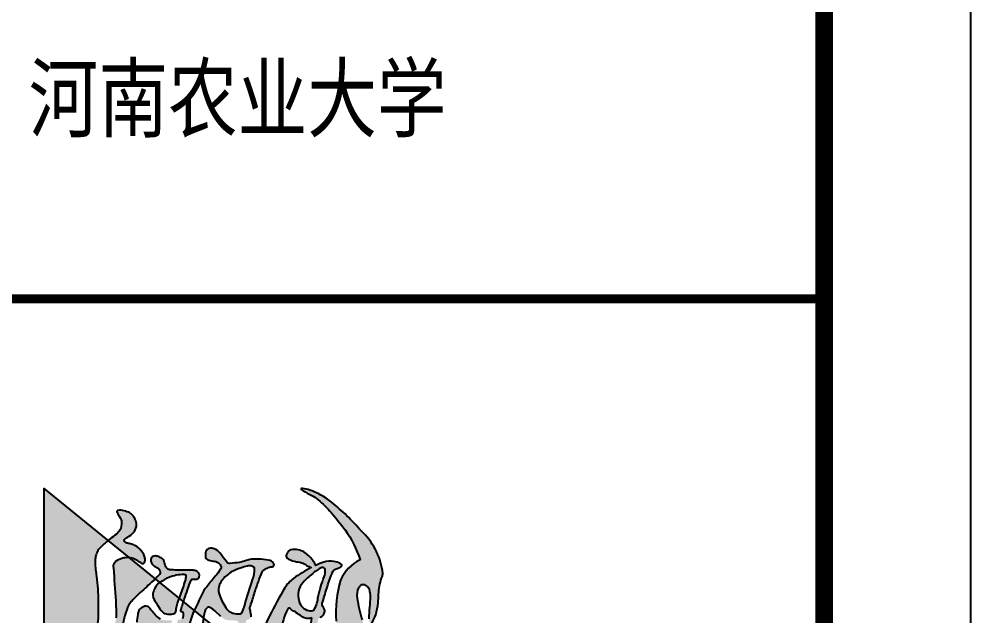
# Model space of a CAD drawing. Extents: x 307762 to 522490, y -326758 to -245675.
# Drawn here: x 519244 to 522490, y -257256 to -255221 of the extents above; entities that cross this region are included whole.
import ezdxf
from ezdxf.enums import TextEntityAlignment as Align

# ---------------------------------------------------------------- set-up
doc = ezdxf.new("R2010")
doc.units = 0
doc.header["$LTSCALE"] = 1000
doc.header["$MEASUREMENT"] = 0
doc.layers.get('0').update_dxf_attribs({"linetype": 'CONTINUOUS'})
doc.layers.add('图框', color=85, linetype='CONTINUOUS')
doc.styles.add('TKZ1_tjhts.shx', font='tjromant.shx', dxfattribs={"bigfont": 'tjhts.shx'})

# ---------------------------------------------------------------- blocks, each defined once
blk = doc.blocks.new('TJAD_TK_LOGO')
at = {"layer": '图框'}
for points in [[(0.3088, 0.2387, -0.055111), (0.2978, 0.218, -0.399817), (0.2889, 0.2131, -0.15154), (0.2813, 0.2164, -0.301448), (0.2805, 0.2256, 0.010306), (0.2893, 0.248, -0.01851), (0.2158, 0.3296, -0.103184), (0.1567, 0.4231, -0.120959), (0.1559, 0.5005, 0.063512), (0.1683, 0.6375, 0.024265), (0.1633, 0.7157, -0.039016), (0.1589, 0.7586, -0.148803), (0.1672, 0.7952, -0.063522), (0.1899, 0.8185, -0.021561), (0.1991, 0.8269), (0, 0.9887), (0, 0.0136), (1.2, 0.0136), (0.9015, 0.2562, -0.02734), (0.8698, 0.2318, -0.056811), (0.8015, 0.1955, -0.043653), (0.7428, 0.1781, 0.070224), (0.7398, 0.1676, -0.155586), (0.7336, 0.1464, -0.268078), (0.7145, 0.1445, 0.046034), (0.7138, 0.1514, -0.10837), (0.7157, 0.158, 0.067272), (0.7193, 0.1723, 0.007869), (0.606, 0.1714, -0.018474), (0.519, 0.1742, 0.089356), (0.5135, 0.1595, -0.084297), (0.509, 0.1441, -0.378712), (0.4979, 0.1366, -0.129516), (0.4872, 0.1418, 0.010082), (0.4893, 0.1483, -0.06366), (0.4927, 0.1585, -0.047427), (0.496, 0.17, 0.412458), (0.4928, 0.175, 0.04646), (0.4591, 0.1791, -0.083304), (0.3984, 0.1918, -0.056916)], [(0.2775, 0.8514, 0.150805), (0.2864, 0.8696, 0.118181), (0.2844, 0.888, 0.061251), (0.2779, 0.9015, 0.110829), (0.2658, 0.9118, 0.065976), (0.2483, 0.9188, 0.129921), (0.2287, 0.9197, 0.40681), (0.2264, 0.9157, 0.07663), (0.2303, 0.907, -0.019502), (0.2369, 0.8958, -0.085799), (0.2406, 0.8843, -0.150999), (0.2351, 0.8585, -0.086307), (0.2248, 0.8465, -0.019332), (0.2062, 0.8326, 0.015742), (0.1991, 0.8269), (0.2636, 0.7745, -0.014783), (0.2672, 0.7742, -0.092021), (0.2852, 0.7675, -0.021612), (0.2992, 0.7583, 0.020501), (0.3016, 0.7569, -0.138406), (0.302, 0.7565, -0.004327), (0.3042, 0.7558, 0.041521), (0.3068, 0.7553, 0.017006), (0.3094, 0.7562, 0.175362), (0.3127, 0.7602, 0.115175), (0.3133, 0.7703, 0.133458), (0.3016, 0.7947, 0.090138), (0.282, 0.8113, 0.068529), (0.2674, 0.8165, -0.013934), (0.2566, 0.8189, -0.201719), (0.2496, 0.8239, -0.378426), (0.2504, 0.8307, -0.084166), (0.2598, 0.8373, 0.070184)], [(0.2636, 0.7745, 0.064867), (0.2476, 0.7736, 0.116531), (0.2256, 0.7646, 0.208218), (0.2161, 0.7503, 0.02194), (0.2164, 0.7413, -0.003556), (0.2234, 0.6402, -0.008585), (0.2249, 0.6059, -0.036626), (0.2244, 0.5869, -0.030322), (0.2188, 0.5654, 0.008639), (0.2079, 0.5277, 0.029199), (0.2005, 0.4927, 0.047639), (0.1991, 0.4689, 0.083135), (0.2032, 0.4501, 0.077424), (0.2218, 0.4185, 0.095524), (0.2514, 0.392, 0.133345), (0.2555, 0.391, 0.037671), (0.266, 0.3945, -0.074764), (0.2892, 0.4005, -0.017227), (0.3115, 0.4018, 0.103318), (0.3238, 0.4034, 0.529251), (0.3243, 0.406, 0.058891), (0.3103, 0.4144, -0.106556), (0.2722, 0.4408, -0.157893), (0.2439, 0.4997, -0.090292), (0.2406, 0.5406, -0.061166), (0.2567, 0.6121, -0.11155), (0.2702, 0.6374, -0.016825), (0.2934, 0.6606, -0.002917), (0.3335, 0.6973, 0.013927), (0.3452, 0.7082)], [(0.4736, 0.7314, 0.018572), (0.4732, 0.7314), (0.4732, 0.7318, 0.06936), (0.4703, 0.733, 0.047212), (0.46, 0.7347, 0.024282), (0.4431, 0.7352, -0.000753), (0.4115, 0.7353, -0.013374), (0.3921, 0.7358, -0.164458), (0.3817, 0.7396, -0.15617), (0.3755, 0.7508, 0.064833), (0.3714, 0.765, 0.17195), (0.3603, 0.7744, 0.077232), (0.3482, 0.7786, 0.099365), (0.3407, 0.7784, 0.128164), (0.3354, 0.7756, 0.199677), (0.3314, 0.766, 0.156287), (0.3348, 0.7545, 0.086381), (0.3434, 0.7463, 0.029794), (0.3514, 0.742, -0.218512), (0.3587, 0.7337, -0.050196), (0.3602, 0.726, -0.223734), (0.3564, 0.7197, -0.013892), (0.3452, 0.7082), (0.3589, 0.6971, -0.00619), (0.3868, 0.7123, -0.093205), (0.4339, 0.7212, -0.103421), (0.4394, 0.72, -0.384925), (0.4409, 0.717, -0.045853), (0.4384, 0.7029, -0.014561), (0.4233, 0.6576, 0.006316), (0.4195, 0.6478), (0.4323, 0.6374, -0.003465), (0.4348, 0.6445, -0.002724), (0.4557, 0.7043, -0.338072), (0.4611, 0.707, 0.005218), (0.4734, 0.7074, 0.309415), (0.4756, 0.7082, 0.132077), (0.4786, 0.7099, 0.147744), (0.4814, 0.7154, 0.135646), (0.4808, 0.7231, 0.18433)]]:
    blk.add_hatch(color=256, dxfattribs=at).paths.add_polyline_path(points)
h = blk.add_hatch(color=256, dxfattribs=at)
h.paths.add_polyline_path([(0.9815, 0.6879, -0.266995), (0.9881, 0.6909, -0.078548), (0.9944, 0.6887, -0.061401), (1.0014, 0.6847, -0.140506), (1.0072, 0.6756, -0.075077), (1.01, 0.6533, -0.023792), (1.0084, 0.6201, 0.028581), (1.0066, 0.5847, 0.083513), (1.0086, 0.5717, 0.556873), (1.0142, 0.5709, 0.099876), (1.0276, 0.5963, 0.058859), (1.0349, 0.6333, 0.00868), (1.0364, 0.6602, -0.055868), (1.0453, 0.7097, 0.012909), (1.0489, 0.7191, 0.07627), (1.0482, 0.7339, 0.168287), (0.9831, 0.856, 0.045812), (0.8895, 0.9461, 0.082299), (0.8236, 0.9829, 0.045024), (0.8019, 0.9879, 0.184323), (0.7964, 0.9871, 0.401214), (0.7969, 0.9849, 0.073894), (0.8027, 0.9803, 0.009968), (0.8278, 0.9671, -0.045085), (0.8493, 0.9526, -0.042435), (0.8895, 0.9133, -0.014659), (0.9326, 0.8595, -0.075958), (0.9793, 0.7665, 0.183281), (0.9189, 0.7042, 0.093166), (0.9053, 0.5774, 0.002645), (0.9049, 0.5388), (0.9501, 0.5388, -0.021718), (0.9509, 0.5614, -0.060902), (0.9515, 0.5634, -0.750169), (0.9534, 0.5633, -0.062141), (0.956, 0.5585, -0.02804), (0.962, 0.5406, -0.001207), (0.9625, 0.5388), (0.9987, 0.5388), (0.9978, 0.5418), (0.9864, 0.5809, -0.042759), (0.9711, 0.6483, -0.166183), (0.9757, 0.68, -0.02967)])
h.paths.add_polyline_path([(0.9205, 0.7467, 0.337691), (0.9223, 0.7504, 0.234051), (0.9175, 0.7558, 0.085029), (0.898, 0.762, 0.109404), (0.8666, 0.76, 0.027051), (0.8419, 0.7495, 0.096966), (0.8201, 0.7794, 0.147389), (0.7879, 0.798, 0.110178), (0.7649, 0.7978, 0.193659), (0.7543, 0.7891, 0.105864), (0.7507, 0.7813, 0.322715), (0.7561, 0.77, 0.090222), (0.7753, 0.7627, 0.021428), (0.79, 0.7597, -0.062248), (0.8018, 0.7563, -0.0489), (0.8136, 0.7497, 0.061445), (0.8276, 0.7426, 0.045204), (0.7732, 0.709, 0.105153), (0.7461, 0.6801, 0.017534), (0.699, 0.5933, 0.04727), (0.6765, 0.5388), (0.7311, 0.5388, -0.016538), (0.7329, 0.5457, -0.06987), (0.7549, 0.6147, -0.55525), (0.7623, 0.616, 0.087068), (0.7725, 0.608, 0.000587), (0.779, 0.6054, 0.051645), (0.7807, 0.6041, 0.002312), (0.7982, 0.5921, 0.1078), (0.8147, 0.5849, 0.06971), (0.8302, 0.5876, -0.002349), (0.8243, 0.554, -0.014725), (0.8217, 0.5388), (0.8389, 0.5388, -0.003665), (0.8417, 0.5498, -0.003176), (0.8503, 0.5842, -0.214328), (0.8554, 0.5888, 0.079005), (0.8638, 0.5943, 0.136284), (0.8689, 0.6041, 0.042038), (0.8698, 0.6101, 0.121208), (0.8685, 0.6149, 0.033156), (0.8637, 0.6221, -0.089896), (0.8614, 0.627, -0.153361), (0.8622, 0.6323, -0.00558), (0.8761, 0.6782, -0.02004), (0.8922, 0.7241, -0.10938), (0.8997, 0.7368, 0.024126), (0.911, 0.7409, 0.094696)])
h.paths.add_polyline_path([(0.8709, 0.7365, -0.143663), (0.8674, 0.7141, 0.018808), (0.8493, 0.6538, -0.117601), (0.8367, 0.6124, -0.229986), (0.8191, 0.6095, -0.2857), (0.7904, 0.6393, -0.267121), (0.8025, 0.6968, -0.053371), (0.8316, 0.7238, -0.07094), (0.8606, 0.7426, -0.49062)], flags=16)
h = blk.add_hatch(color=256, dxfattribs=at)
h.paths.add_polyline_path([(0.7123, 0.7547, 0.083086), (0.7078, 0.7611, 0.127732), (0.7011, 0.7644, 0.060999), (0.6727, 0.7685, 0.050289), (0.6488, 0.769, 0.061315), (0.6263, 0.7647, -0.058239), (0.6053, 0.759, -0.023274), (0.5769, 0.7559, -0.318074), (0.5654, 0.7615, -0.012807), (0.5459, 0.787, 0.176594), (0.5273, 0.8007, 0.141446), (0.5118, 0.8023, 0.254042), (0.5015, 0.7926, 0.094349), (0.5002, 0.7774, 0.272202), (0.5073, 0.7669, 0.06938), (0.523, 0.7632, -0.099001), (0.5405, 0.7575, -0.173209), (0.5486, 0.7467, -0.244282), (0.547, 0.7377, -0.042049), (0.5309, 0.7159, 0.019533), (0.5043, 0.6835, 0.074328), (0.4889, 0.6592, -0.003717), (0.4656, 0.6104), (0.4938, 0.5874, -0.03259), (0.4985, 0.6073, -0.114709), (0.5043, 0.6174), (0.5072, 0.6195), (0.5091, 0.6202), (0.5118, 0.6201), (0.5142, 0.6193), (0.5231, 0.6138), (0.5294, 0.6085), (0.5482, 0.5915), (0.5545, 0.5865), (0.5549, 0.5865, 0.137325), (0.5628, 0.5817, 0.052206), (0.5812, 0.5795, -0.039081), (0.5963, 0.5784, -0.061234), (0.5998, 0.5775, -0.389955), (0.6022, 0.5741, -0.015439), (0.6014, 0.5665, -0.009793), (0.5919, 0.5135, -0.001555), (0.5909, 0.5086), (0.6061, 0.4962, -0.005675), (0.6129, 0.5218, 0.021764), (0.6244, 0.5699, -0.037231), (0.6265, 0.5785, -0.166808), (0.6296, 0.5808, 0.014415), (0.6366, 0.5837, 0.232872), (0.6415, 0.5909, 0.087887), (0.641, 0.6009, 0.002273), (0.6378, 0.6149, -0.178357), (0.6381, 0.6188, -0.001216), (0.6509, 0.6596, -0.011476), (0.6643, 0.6991, -0.017032), (0.6756, 0.7288, -0.192629), (0.6888, 0.7399, -0.05264), (0.7021, 0.7447, 0.121865), (0.7115, 0.7475, 0.384919)])
h.paths.add_polyline_path([(0.5967, 0.7372, -0.021509), (0.6281, 0.7468, -0.053885), (0.6378, 0.7487, -0.363115), (0.652, 0.7407, -0.093078), (0.646, 0.7046, 0.023125), (0.6222, 0.6265, -0.067346), (0.6135, 0.6034, -0.278742), (0.6057, 0.5995, -0.067064), (0.5855, 0.6021, -0.223721), (0.5632, 0.6194, -0.070697), (0.543, 0.6609, -0.171192), (0.5437, 0.69, -0.090372), (0.5638, 0.7166, -0.097027)], flags=16)
h = blk.add_hatch(color=256, dxfattribs=at)
h.paths.add_polyline_path([(0.4195, 0.6478), (0.3589, 0.6971, 0.122439), (0.3441, 0.6794, 0.077208), (0.3376, 0.6622, 0.221374), (0.3431, 0.6401, -0.044103), (0.3534, 0.6251, 0.092474), (0.3673, 0.6059, 0.149827), (0.383, 0.5987, 0.078107), (0.4006, 0.5996, 0.300992), (0.4085, 0.6066, 0.003448), (0.4116, 0.6244, -0.014936)])
h.paths.add_polyline_path([(0.4481, 0.5312, -0.118411), (0.4656, 0.6104), (0.4323, 0.6374, 0.013731), (0.4236, 0.6091, 0.354128), (0.4255, 0.6066, 0.149403), (0.4255, 0.6062, -0.033756), (0.429, 0.6051, -0.301225), (0.4322, 0.6016, -0.067966), (0.4306, 0.5853, -0.155357), (0.4255, 0.5826, -0.0383), (0.4175, 0.5813, 0.394404), (0.4141, 0.5771, -0.002997), (0.3933, 0.5061, 0.027314), (0.3759, 0.4366, 0.262389), (0.3769, 0.4312, 0.054171), (0.4093, 0.4301, -0.120269), (0.4322, 0.4278, -0.238212), (0.445, 0.4145, -0.030328), (0.4518, 0.3843, 0.177342), (0.4589, 0.3692, 0.189169), (0.4732, 0.3674, 0.024901), (0.4941, 0.3699, 0.43233), (0.5035, 0.3812, 0.054023), (0.4992, 0.4064, 0.072563), (0.4928, 0.4227, -0.024272), (0.4732, 0.4551, -0.09052)])
h.paths.add_polyline_path([(0.5909, 0.5086), (0.4938, 0.5874, 0.02545), (0.492, 0.5716, 0.128799), (0.5009, 0.5201, 0.044216), (0.5216, 0.4843, 0.076323), (0.548, 0.4604, 0.034366), (0.5624, 0.4519, 0.076032), (0.5722, 0.4489, 0.341488), (0.575, 0.4509, 0.069217), (0.5844, 0.4795, 0.009229)])
h.paths.add_polyline_path([(0.6061, 0.4962, 0.003269), (0.6024, 0.4814, 0.051211), (0.5967, 0.4451, 0.204101), (0.5987, 0.435, -0.011598), (0.6232, 0.4203, -0.044991), (0.6598, 0.3936, -0.200983), (0.6695, 0.3801, -0.006426), (0.6785, 0.3385, 0.079721), (0.6871, 0.3112, 0.326464), (0.6907, 0.3094, 0.087838), (0.6948, 0.3111, 0.087656), (0.7146, 0.3317, 0.286319), (0.7196, 0.3603, 0.076349), (0.7011, 0.3885, -0.160397), (0.6755, 0.4398), (0.6755, 0.4398)])
h.paths.add_polyline_path([(0.8517, 0.2966), (0.7903, 0.3465, 0.007087), (0.7769, 0.3013, 0.070922), (0.7741, 0.2754, 0.248353), (0.779, 0.265, 0.199635), (0.7954, 0.2684, -0.006886), (0.8134, 0.2746, 0.05678), (0.8467, 0.293, 0.006803)])
h = blk.add_hatch(color=256, dxfattribs=at)
h.paths.add_polyline_path([(0.393, 0.5629, -0.011586), (0.3965, 0.5787, 0.253288), (0.3961, 0.5791, 0.095247), (0.3878, 0.5795, -0.0106), (0.3763, 0.5795, -0.133876), (0.3608, 0.5833, -0.082431), (0.3451, 0.5964, -0.01622), (0.3317, 0.6124, 0.042319), (0.324, 0.621, 0.140851), (0.3172, 0.6238, 0.145933), (0.3085, 0.6218, 0.038492), (0.302, 0.6178), (0.3016, 0.6178, 0.000616), (0.3, 0.6162, 0.032553), (0.2979, 0.6148, 0.095329), (0.2942, 0.6103, 0.096767), (0.2905, 0.5971, -0.001525), (0.2876, 0.5737, 0.034244), (0.285, 0.5522, 0.085899), (0.2916, 0.5041, 0.097395), (0.3137, 0.4669, 0.083463), (0.3395, 0.445, 0.098864), (0.3517, 0.4407, 0.30663), (0.3559, 0.443, 0.075685), (0.3606, 0.4535, 0.009946), (0.371, 0.4905, -0.023424), (0.3776, 0.5099, 0.034776)])
h.paths.add_polyline_path([(0.3331, 0.3723, 0.321528), (0.3303, 0.3767, 0.021484), (0.2909, 0.382, 0.022843), (0.2815, 0.3822, 0.102534), (0.2763, 0.381, 0.130045), (0.2718, 0.3783, 0.267367), (0.2712, 0.3737, -0.005872), (0.2757, 0.3643, 0.058515), (0.2798, 0.3554, 0.081344), (0.2949, 0.3383, 0.099387), (0.3095, 0.3298, 0.035917), (0.3152, 0.3284, 0.245908), (0.3185, 0.3297, 0.105203), (0.327, 0.3486, -0.034055), (0.3316, 0.3653, 0.056891)])
h.paths.add_polyline_path([(0.4315, 0.3396, 0.245812), (0.436, 0.3593, 0.065072), (0.4255, 0.3925, 0.134826), (0.4253, 0.3934, -0.114996), (0.4251, 0.3945, 0.061748), (0.4182, 0.4045, 0.16919), (0.4099, 0.4088, 0.009694), (0.3932, 0.4108, 0.017654), (0.3823, 0.4116, 0.044621), (0.3745, 0.4112, 0.15913), (0.3675, 0.4082, 0.263058), (0.3666, 0.4036, 0.037983), (0.3754, 0.3845, -0.091013), (0.3784, 0.3745, -0.183458), (0.3763, 0.3696, -0.186991), (0.3705, 0.3666, -0.076588), (0.3638, 0.3668, 0.012233), (0.357, 0.368, 0.175338), (0.3532, 0.367, 0.023216), (0.3404, 0.3302, 0.04069), (0.3358, 0.3123, 0.28537), (0.3389, 0.3059, 0.048651), (0.3472, 0.3023, -0.083296), (0.3595, 0.2951, 0.044689), (0.3674, 0.2887, 0.196761), (0.3781, 0.2876, 0.127879), (0.3954, 0.2982, 0.050671)])
h.paths.add_polyline_path([(0.4633, 0.2851, 0.013244), (0.4608, 0.2933, 0.042352), (0.4538, 0.3106, 0.086452), (0.451, 0.3142, 0.181931), (0.4475, 0.3144, 0.105167), (0.437, 0.3071, 0.063777), (0.4225, 0.2892, 0.079039), (0.415, 0.2726, 0.295118), (0.4173, 0.2626, 0.12746), (0.4262, 0.259, 0.051219), (0.4378, 0.2577, -0.006938), (0.4592, 0.2552, 0.101871), (0.4716, 0.2561, 0.282022), (0.4753, 0.2604, 0.127329), (0.4734, 0.2662), (0.4732, 0.2662, -0.004335)])
h.paths.add_polyline_path([(0.6577, 0.3076, -0.058552), (0.6453, 0.3355, -0.043685), (0.6412, 0.3591, 0.088622), (0.6365, 0.3722, 0.151789), (0.6215, 0.3846, -0.046532), (0.6062, 0.3942, 0.04555), (0.5995, 0.3981, 0.043142), (0.5967, 0.3991), (0.5966, 0.3994, 0.251715), (0.5858, 0.3963, 0.137334), (0.5764, 0.371, -0.022108), (0.5712, 0.349, 0.025269), (0.5573, 0.3052, -0.028381), (0.5499, 0.2836, 0.095667), (0.5444, 0.258, 0.266705), (0.5545, 0.2414, 0.133638), (0.5811, 0.2399, 0.117773), (0.6341, 0.259, 0.081266), (0.6603, 0.2854, 0.080524), (0.6632, 0.2917), (0.6632, 0.292), (0.6636, 0.2924), (0.6636, 0.2952), (0.6632, 0.2952, 0.059624)])
h.paths.add_polyline_path([(0.5675, 0.4064, 0.121011), (0.5636, 0.4099, 0.051248), (0.5498, 0.4198, 0.077555), (0.5447, 0.4219, 0.238499), (0.5422, 0.4212, 0.167798), (0.5412, 0.4181, 0.09655), (0.5414, 0.3999, -0.014406), (0.5433, 0.3923, -0.00033), (0.5454, 0.375, 0.1059), (0.5513, 0.3573, 0.313865), (0.5557, 0.3565, 0.231713), (0.5604, 0.3643, 0.026659), (0.5643, 0.3846, -0.007425), (0.5681, 0.3998, 0.16995)])
h.paths.add_polyline_path([(0.6788, 0.2495, 0.082015), (0.6802, 0.2581, 0.360369), (0.6746, 0.2636, 0.094324), (0.6683, 0.2635, 0.109868), (0.6658, 0.2629, -0.017853), (0.6636, 0.2619), (0.6632, 0.2619, 0.095638), (0.6515, 0.2506, 0.069381), (0.6467, 0.2423, 0.391778), (0.6489, 0.2376, 0.16265), (0.6584, 0.2374, 0.029698), (0.6632, 0.2387), (0.6636, 0.2387, 0.027865), (0.6738, 0.2427, 0.232972)])
h.paths.add_polyline_path([(0.7651, 0.3086, -0.00792), (0.7663, 0.3122, -0.04061), (0.7673, 0.3161, 0.057732), (0.7686, 0.323, 0.231089), (0.7664, 0.3309, 0.223752), (0.7548, 0.3302, 0.032861), (0.7336, 0.3152, -0.012035), (0.7156, 0.3033, 0.160241), (0.7001, 0.2874, 0.160304), (0.6998, 0.2673, 0.221951), (0.7087, 0.2557, 0.080228), (0.7255, 0.2484, 0.124433), (0.7414, 0.2473, 0.177577), (0.7482, 0.2548, 0.06059), (0.7578, 0.2826, -0.013372)])
blk.add_lwpolyline([(0, 0.9887), (0, 0.0136), (1.2, 0.0136)], close=True, dxfattribs=at)
for points in [[(0.8554, 0.5888, 0.079005), (0.8638, 0.5943, 0.136284), (0.8689, 0.6041, 0.042038), (0.8698, 0.6101, 0.13569), (0.8682, 0.6154, 0.030912), (0.8637, 0.6221, -0.089896), (0.8614, 0.627, -0.153361), (0.8622, 0.6323, -0.00558), (0.8761, 0.6782, -0.02004), (0.8922, 0.7241, -0.10938), (0.8997, 0.7368, 0.024126), (0.911, 0.7409, 0.094696), (0.9205, 0.7467, 0.397569), (0.9221, 0.751, 0.211166), (0.9175, 0.7558, 0.085029), (0.898, 0.762, 0.109404), (0.8666, 0.76, 0.027051), (0.8419, 0.7495, 0.096966), (0.8201, 0.7794, 0.147389), (0.7879, 0.798, 0.110178), (0.7649, 0.7978, 0.193659), (0.7543, 0.7891, 0.105864), (0.7507, 0.7813, 0.322715), (0.7561, 0.77, 0.090222), (0.7753, 0.7627, 0.021428), (0.79, 0.7597, -0.062248), (0.8018, 0.7563, -0.0489), (0.8136, 0.7497, 0.061445), (0.8276, 0.7426, 0.045204), (0.7732, 0.709, 0.105153), (0.7461, 0.6801, 0.017534), (0.699, 0.5933, 0.052474), (0.6747, 0.5326, 0.105733)], [(0.6415, 0.5909, 0.087887), (0.641, 0.6009, 0.002324), (0.6377, 0.6152, -0.163549), (0.6381, 0.6188, -0.001216), (0.6509, 0.6596, -0.011476), (0.6643, 0.6991, -0.017032), (0.6756, 0.7288, -0.192629), (0.6888, 0.7399, -0.05264), (0.7021, 0.7447, 0.121865), (0.7115, 0.7475, 0.384919), (0.7123, 0.7547, 0.083086), (0.7078, 0.7611, 0.127732), (0.7011, 0.7644, 0.060999), (0.6727, 0.7685, 0.050289), (0.6488, 0.769, 0.061315), (0.6263, 0.7647, -0.058239), (0.6053, 0.759, -0.023274), (0.5769, 0.7559, -0.318074), (0.5654, 0.7615, -0.012807), (0.5459, 0.787, 0.176594), (0.5273, 0.8007, 0.141446), (0.5118, 0.8023, 0.254042), (0.5015, 0.7926, 0.094349), (0.5002, 0.7774, 0.272202), (0.5073, 0.7669, 0.06938), (0.523, 0.7632, -0.099001), (0.5405, 0.7575, -0.176084), (0.5487, 0.7465, -0.238335), (0.547, 0.7377, -0.042049), (0.5309, 0.7159, 0.019533), (0.5043, 0.6835, 0.074328), (0.4889, 0.6592, -0.003717), (0.4656, 0.6104, 0.118412), (0.4481, 0.5312, 0.09052)], [(0.4306, 0.5853, 0.067966), (0.4322, 0.6016, 0.301225), (0.429, 0.6051, 0.033756), (0.4255, 0.6062, -0.149403), (0.4255, 0.6066, -0.354128), (0.4236, 0.6091, -0.017197), (0.4348, 0.6445, -0.010154), (0.4348, 0.6445, -0.002724), (0.4557, 0.7043, -0.338072), (0.4611, 0.707, 0.005218), (0.4734, 0.7074, 0.309415), (0.4756, 0.7082, 0.132077), (0.4786, 0.7099, 0.147744), (0.4814, 0.7154, 0.135646), (0.4808, 0.7231, 0.18433), (0.4736, 0.7314, 0.018572), (0.4732, 0.7314), (0.4732, 0.7318, 0.071117), (0.4702, 0.733, 0.046841), (0.46, 0.7347, 0.024282), (0.4431, 0.7352, -0.000753), (0.4115, 0.7353, -0.013374), (0.3921, 0.7358, -0.164458), (0.3817, 0.7396, -0.15617), (0.3755, 0.7508, 0.064833), (0.3714, 0.765, 0.17195), (0.3603, 0.7744, 0.077232), (0.3482, 0.7786, 0.099365), (0.3407, 0.7784, 0.128164), (0.3354, 0.7756, 0.199677), (0.3314, 0.766, 0.156287), (0.3348, 0.7545, 0.086381), (0.3434, 0.7463, 0.029794), (0.3514, 0.742, -0.218512), (0.3587, 0.7337, -0.050196), (0.3602, 0.726, -0.223734), (0.3564, 0.7197, -0.027824), (0.3335, 0.6973, 0.002917), (0.2934, 0.6606, 0.016825), (0.2702, 0.6374, 0.11155), (0.2567, 0.6121, 0.061166), (0.2406, 0.5406, 0.090292)], [(0.2244, 0.5869, 0.036626), (0.2249, 0.6059, 0.008585), (0.2234, 0.6402, 0.003541), (0.2164, 0.7409, -0.022961), (0.2161, 0.7503, -0.208218), (0.2256, 0.7646, -0.116531), (0.2476, 0.7736, -0.079727), (0.2672, 0.7742, -0.092021), (0.2852, 0.7675, -0.021612), (0.2992, 0.7583, 0.020501), (0.3016, 0.7569, -0.138406), (0.302, 0.7565, -0.004327), (0.3042, 0.7558, 0.041521), (0.3068, 0.7553, 0.017006), (0.3094, 0.7562, 0.218913), (0.313, 0.7614, 0.100805), (0.3133, 0.7703, 0.133458), (0.3016, 0.7947, 0.090138), (0.282, 0.8113, 0.068529), (0.2674, 0.8165, -0.013934), (0.2566, 0.8189, -0.201719), (0.2496, 0.8239, -0.33618), (0.2499, 0.8301, -0.089843), (0.2598, 0.8373, 0.067656), (0.2769, 0.8508, 0.15691), (0.2864, 0.8696, 0.118181), (0.2844, 0.888, 0.061251), (0.2779, 0.9015, 0.110829), (0.2658, 0.9118, 0.065976), (0.2483, 0.9188, 0.126476), (0.2292, 0.9198, 0.453262), (0.2264, 0.9157, 0.07663), (0.2303, 0.907, -0.019502), (0.2369, 0.8958, -0.085799), (0.2406, 0.8843, -0.150999), (0.2351, 0.8585, -0.086307), (0.2248, 0.8465, -0.019332), (0.2062, 0.8326, 0.037315), (0.1899, 0.8185, 0.063522), (0.1672, 0.7952, 0.148803), (0.1589, 0.7586, 0.039016), (0.1633, 0.7157, -0.024265), (0.1683, 0.6375, -0.063512), (0.1559, 0.5005, 0.120959)], [(0.9864, 0.5809, -0.042759), (0.9711, 0.6483, -0.166183), (0.9757, 0.68, -0.02967), (0.9815, 0.6879, -0.266995), (0.9881, 0.6909, -0.078548), (0.9944, 0.6887, -0.061401), (1.0014, 0.6847, -0.140506), (1.0072, 0.6756, -0.075077), (1.01, 0.6533, -0.023792), (1.0084, 0.6201, 0.028581), (1.0066, 0.5847, 0.083513)], [(1.0142, 0.5709, 0.099708), (1.0276, 0.5963, 0.059415), (1.0349, 0.6336, 0.008566), (1.0364, 0.6602, -0.055868), (1.0453, 0.7097, 0.012909), (1.0489, 0.7191, 0.07627), (1.0482, 0.7339, 0.168287), (0.9831, 0.856, 0.045812), (0.8895, 0.9461, 0.082299), (0.8236, 0.9829, 0.045024), (0.8019, 0.9879, 0.184323), (0.7964, 0.9871, 0.401214), (0.7969, 0.9849, 0.073894), (0.8027, 0.9803, 0.009968), (0.8278, 0.9671, -0.045085), (0.8493, 0.9526, -0.042435), (0.8895, 0.9133, -0.014659), (0.9326, 0.8595, -0.075958), (0.9793, 0.7665, 0.183281), (0.9189, 0.7042, 0.093166), (0.9053, 0.5774, 0.00877)], [(0.6281, 0.7468, 0.021509), (0.5967, 0.7372, 0.097027), (0.5638, 0.7166, 0.090372), (0.5437, 0.69, 0.169889), (0.5429, 0.6611, 0.071038), (0.5632, 0.6194, 0.223721), (0.5855, 0.6021, 0.067064), (0.6057, 0.5995, 0.278742), (0.6135, 0.6034, 0.067346), (0.6222, 0.6265, -0.023125), (0.646, 0.7046, 0.093078), (0.652, 0.7407, 0.363115), (0.6378, 0.7487, 0.053885), (0.6281, 0.7468, 6.810958)], [(0.8606, 0.7426, 0.07094), (0.8316, 0.7238, 0.053371), (0.8025, 0.6968, 0.267121), (0.7904, 0.6393, 0.2857), (0.8191, 0.6095, 0.229986), (0.8367, 0.6124, 0.117601), (0.8493, 0.6538, -0.018808), (0.8674, 0.7141, 0.14456), (0.8708, 0.7367, 0.484806), (0.8606, 0.7426, 5.237074)], [(0.4339, 0.7212, 0.093231), (0.3868, 0.7123, 0.00619), (0.3589, 0.6971, 0.122439), (0.3441, 0.6794, 0.077208), (0.3376, 0.6622, 0.223971), (0.3433, 0.6399, -0.043458), (0.3534, 0.6251, 0.092474), (0.3673, 0.6059, 0.149827), (0.383, 0.5987, 0.078107), (0.4006, 0.5996, 0.300992), (0.4085, 0.6066, 0.003448), (0.4116, 0.6244, -0.021253), (0.4233, 0.6576, 0.014561), (0.4384, 0.7029, 0.045853), (0.4409, 0.717, 0.360509), (0.4396, 0.7199, 0.107188), (0.4339, 0.7212, -16745.559379)], [(0.3608, 0.5833, -0.082431), (0.3451, 0.5964, -0.01622), (0.3317, 0.6124, 0.042319), (0.324, 0.621, 0.140851), (0.3172, 0.6238, 0.145933), (0.3085, 0.6218, 0.038492), (0.302, 0.6178), (0.3016, 0.6178, 0.000616), (0.3, 0.6162, 0.031804), (0.298, 0.6148, 0.096292), (0.2942, 0.6103, 0.096767), (0.2905, 0.5971, -0.001525), (0.2876, 0.5737, 0.034244)], [(0.5482, 0.5915), (0.5294, 0.6085), (0.5231, 0.6138), (0.5142, 0.6193), (0.5118, 0.6201), (0.5091, 0.6202), (0.5072, 0.6195), (0.5043, 0.6174, 0.11368), (0.4985, 0.6074, 0.058255), (0.492, 0.5716, 0.128799)], [(0.8302, 0.5876, -0.06971), (0.8147, 0.5849, -0.1078), (0.7982, 0.5921, -0.002312), (0.7807, 0.6041, -0.051645), (0.779, 0.6054, -0.000587), (0.7725, 0.608, -0.087068), (0.7623, 0.616, 0.55525), (0.7549, 0.6147, 0.06987), (0.7329, 0.5457, 0.135187), (0.7317, 0.4882, 0.127624), (0.7484, 0.4648, 0.131776), (0.791, 0.4574, 0.11949), (0.8025, 0.4605, 0.208845), (0.8098, 0.4759, 0.010562), (0.8174, 0.5204, 0.032706), (0.8243, 0.554, 0.002349), (0.8302, 0.5876, 0.084937)]]:
    blk.add_lwpolyline(points, format="xyb", dxfattribs=at)
blk = doc.blocks.new('TJAD_TK_A1')
at = {"layer": '图框'}
blk.add_line((1341.379, 356.449), (1341.379, 950.449), dxfattribs=at)
at = {"layer": '图框', "const_width": 1.2}
blk.add_lwpolyline([(1331.379, 940.449), (525.379, 940.449), (525.379, 366.449), (1331.379, 366.449)], close=True, dxfattribs=at)
at = {"layer": '图框', "const_width": 0.6}
blk.add_lwpolyline([(1251.379, 740.449), (1331.379, 740.449)], dxfattribs=at)
at = {"color": 1, "xscale": 22.02171320475964, "yscale": 22.02171320475964, "zscale": 22.02171320475958}
blk.add_blockref('TJAD_TK_LOGO', (1278.166, 705.775), dxfattribs=at)

msp = doc.modelspace()

# ---------------------------------------------------------------- block references
at = {"layer": '图框', "xscale": 50, "yscale": 50, "zscale": 50}
msp.add_blockref('TJAD_TK_A1', (455420.6, -293197.5), dxfattribs=at)

# ---------------------------------------------------------------- texts
at = {"layer": '图框', "style": 'TKZ1_tjhts.shx'}
msp.add_text('河南农业大学', height=250, dxfattribs=at).set_placement((519989.6, -255500.1), align=Align.MIDDLE_CENTER)

doc.saveas('drawing.dxf')
